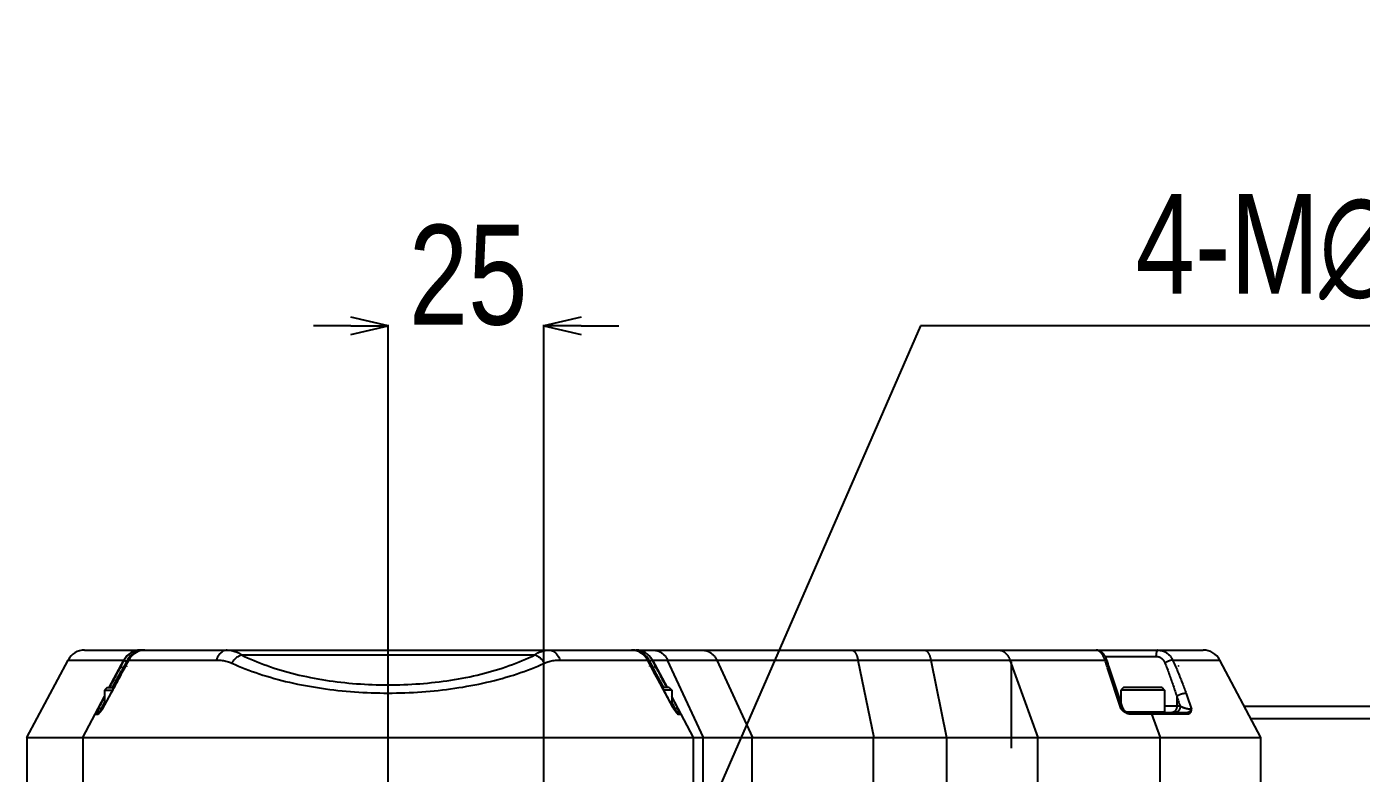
# Model space of a CAD drawing. Extents: x 0 to 3364, y 0 to 2376.
# Drawn here: x 1665.5 to 1879.7, y 2006.2 to 2125.9 of the extents above; entities that cross this region are included whole.
import ezdxf

# ---------------------------------------------------------------- set-up
doc = ezdxf.new("R2010")
doc.units = 0
doc.header["$LTSCALE"] = 185.02
doc.header["$PDMODE"] = 3
doc.header["$PDSIZE"] = 0.3125
doc.linetypes.add('CENTER', pattern=[0.6, 0.375, -0.075, 0.075, -0.075])
doc.layers.get('0').update_dxf_attribs({"linetype": 'CONTINUOUS'})
doc.layers.get('DEFPOINTS').update_dxf_attribs({"linetype": 'CONTINUOUS'})
doc.layers.add('95_ALL_DIM', color=7, linetype='CONTINUOUS')
doc.layers.add('DEFAULT_1', color=7, linetype='CENTER')
doc.styles.get("Standard").update_dxf_attribs({"font": 'txt', "width": 0.8})
doc.dimstyles.new('DIMSTYLE_17', dxfattribs={"dimtxt": 16, "dimasz": 6, "dimexe": 0.18, "dimexo": 0.0625, "dimgap": 0.09, "dimtad": 1, "dimtih": 1, "dimtoh": 1, "dimdec": 3, "dimdsep": 46, "dimtxsty": 'Standard', "dimblk": 'OPEN', "dimblk1": 'OPEN', "dimblk2": 'OPEN', "dimcen": 0.09, "dimadec": 0, "dimazin": 0, "dimtp": 0.1, "dimtm": 0.1, "dimtfac": 1, "dimtdec": 3, "dimtofl": 0, "dimtmove": 0, "dimatfit": 3, "dimldrblk": 'OPEN', "dimfxl": 1, "dimtolj": 1, "dimarcsym": 0})
doc.dimstyles.new('DIMSTYLE_5', dxfattribs={"dimtxt": 16, "dimasz": 6, "dimexe": 0.18, "dimexo": 0.0625, "dimgap": 0.09, "dimtad": 1, "dimdec": 3, "dimdsep": 46, "dimtxsty": 'Standard', "dimblk": 'OPEN', "dimblk1": 'OPEN', "dimblk2": 'OPEN', "dimcen": 0.09, "dimadec": 0, "dimazin": 0, "dimtp": 0.2, "dimtm": 0.2, "dimtfac": 1, "dimtdec": 3, "dimtofl": 0, "dimtmove": 0, "dimatfit": 3, "dimldrblk": 'OPEN', "dimfxl": 1, "dimtolj": 1, "dimarcsym": 0})

# ---------------------------------------------------------------- blocks, each defined once
blk = doc.blocks.new('_OPEN')
at = {"color": 0, "linetype": 'ByBlock'}
for p, q in [((0, 0), (-1, 0.233)), ((-1, -0.233), (0, 0)), ((-1, 0), (0, 0))]:
    blk.add_line(p, q, dxfattribs=at)
blk = doc.blocks.new('*D21')
at = {"layer": '95_ALL_DIM', "color": 0, "transparency": 16777216}
for p, q in [((1717.52, 2077.96), (1711.52, 2077.96)), ((1723.52, 1952.04), (1723.52, 2078.14)), ((1748.52, 1951.5), (1748.52, 2078.14)), ((1754.52, 2077.96), (1760.52, 2077.96))]:
    blk.add_line(p, q, dxfattribs=at)
at = {"layer": 'DEFPOINTS', "color": 0, "transparency": 16777216}
for p in [(1723.52, 2077.96), (1723.52, 1951.98), (1748.52, 1951.44)]:
    blk.add_point(p, dxfattribs=at)
at = {"layer": '95_ALL_DIM', "color": 0, "transparency": 16777216, "xscale": 6, "yscale": 6, "zscale": 6}
blk.add_blockref('_OPEN', (1723.52, 2077.96), dxfattribs=at)
at = {"layer": '95_ALL_DIM', "color": 0, "transparency": 16777216, "xscale": 6, "yscale": 6, "zscale": 6, "rotation": 180}
blk.add_blockref('_OPEN', (1748.52, 2077.96), dxfattribs=at)
at = {"layer": '95_ALL_DIM', "color": 0, "transparency": 16777216, "insert": (1736.36, 2086.05), "char_height": 16, "attachment_point": 5}
blk.add_mtext('\\A1;25', dxfattribs=at)
blk = doc.blocks.new('*D71')
at = {"layer": '95_ALL_DIM', "color": 0, "transparency": 16777216}
for p, q in [((1808.95, 2077.96), (1750.12, 1943.12)), ((1981.58, 2077.96), (1808.95, 2077.96))]:
    blk.add_line(p, q, dxfattribs=at)
at = {"layer": 'DEFPOINTS', "color": 0, "transparency": 16777216}
for p in [(1749.32, 1941.29), (1747.72, 1937.62)]:
    blk.add_point(p, dxfattribs=at)
at = {"layer": '95_ALL_DIM', "color": 0, "transparency": 16777216, "xscale": 6, "yscale": 6, "zscale": 6, "rotation": 246.4286465840436}
blk.add_blockref('_OPEN', (1747.72, 1937.62), dxfattribs=at)
at = {"layer": '95_ALL_DIM', "color": 0, "transparency": 16777216, "insert": (1900.52, 2088.71), "char_height": 16, "attachment_point": 5}
blk.add_mtext('\\A1;4-M∅4 depth 7', dxfattribs=at)

msp = doc.modelspace()

# ---------------------------------------------------------------- linework, layer by layer
for p, q in [((1674.8143, 2025.9577), (1684.4346, 2025.9577)), ((1684.1869, 2025.9562), (1683.9094, 2025.9344)), ((1684.2756, 2025.9575), (1684.1869, 2025.9562)), ((1684.4338, 2025.9573), (1684.2892, 2025.9516)), ((1684.4722, 2025.9577), (1684.4346, 2025.9574)), ((1684.4722, 2025.9577), (1762.5756, 2025.9577)), ((1762.6104, 2025.9574), (1762.5756, 2025.9577)), ((1762.5792, 2025.9577), (1854.3213, 2025.9577)), ((1665.5678, 2011.9577), (1672.1655, 2024.3661)), ((1672.1655, 2024.3661), (1681.1905, 2024.3661)), ((1678.7776, 2019.9577), (1681.1216, 2024.3661)), ((1681.6558, 2024.3634), (1681.2527, 2023.6014)), ((1681.8785, 2024.3619), (1681.5407, 2023.7219)), ((1681.6796, 2024.4074), (1681.6558, 2024.3633)), ((1681.8969, 2024.3661), (1695.9645, 2024.3661)), ((1699.9739, 2025.1962), (1747.0739, 2025.1962)), ((1751.0833, 2024.3661), (1765.1509, 2024.3661)), ((1765.392, 2024.3633), (1765.347, 2024.4454)), ((1765.6529, 2023.8699), (1765.392, 2024.3634)), ((1765.9695, 2023.2728), (1765.6529, 2023.8699)), ((1765.8574, 2024.3661), (1838.5586, 2024.3661)), ((1765.9262, 2024.3661), (1768.2702, 2019.9577)), ((1774.1181, 2011.9577), (1768.3678, 2024.3661)), ((1776.2414, 2024.3661), (1781.9916, 2011.9577)), ((1798.9166, 2024.3661), (1801.4563, 2011.9577)), ((1810.6045, 2024.3661), (1813.1442, 2011.9577)), ((1823.2975, 2024.3661), (1827.7667, 2011.9577)), ((1838.5861, 2024.9577), (1846.7293, 2024.9577)), ((1838.9978, 2023.9222), (1838.9053, 2024.2267)), ((1849.4008, 2024.3661), (1856.9701, 2024.3661)), ((1863.5678, 2011.9577), (1856.9701, 2024.3661)), ((1679.3099, 2019.9577), (1680.7434, 2022.6434)), ((1680.8093, 2022.3536), (1679.3881, 2019.7261)), ((1680.6411, 2023.3338), (1681.0072, 2023.1391)), ((1680.6417, 2022.4528), (1680.8134, 2022.3612)), ((1680.6565, 2022.042), (1680.6445, 2022.0485)), ((1681.0604, 2023.2392), (1680.7434, 2022.6434)), ((1681.2527, 2023.6014), (1681.0604, 2023.2392)), ((1681.5407, 2023.7219), (1681.3577, 2023.3773)), ((1681.5239, 2023.3295), (1681.5239, 2023.4577)), ((1681.5935, 2023.4577), (1681.5239, 2023.4577)), ((1765.5239, 2023.4577), (1765.4543, 2023.4577)), ((1765.5239, 2023.3295), (1765.5239, 2023.4577)), ((1766.2866, 2022.6769), (1765.9695, 2023.2728)), ((1766.4067, 2023.3338), (1766.0406, 2023.1391)), ((1766.4061, 2022.4528), (1766.2345, 2022.3612)), ((1767.7379, 2019.9577), (1766.2866, 2022.6769)), ((1766.3913, 2022.042), (1766.4033, 2022.0485)), ((1767.6772, 2019.6938), (1766.4033, 2022.0485)), ((1841.1611, 2016.4882), (1838.9536, 2023.1181)), ((1850.2968, 2023.4577), (1850.3639, 2023.4577)), ((1850.3639, 2023.4072), (1850.3639, 2023.4577)), ((1679.3881, 2019.7261), (1677.6353, 2016.4825)), ((1678.4239, 2019.9577), (1678.0239, 2019.5577)), ((1678.0239, 2019.5577), (1678.0239, 2017.202)), ((1678.0239, 2019.5577), (1679.297, 2019.5577)), ((1678.4239, 2019.9577), (1679.5133, 2019.9577)), ((1768.6239, 2019.9577), (1767.5345, 2019.9577)), ((1769.0239, 2019.5577), (1767.7508, 2019.5577)), ((1768.6239, 2019.9577), (1769.0239, 2019.5577)), ((1769.0239, 2019.5577), (1769.0239, 2017.202)), ((1841.5025, 2019.9577), (1841.1025, 2019.5577)), ((1848.1025, 2019.5577), (1841.1025, 2019.5577)), ((1841.1025, 2019.5577), (1841.1025, 2017.564)), ((1847.7025, 2019.9577), (1841.5025, 2019.9577)), ((1847.7025, 2019.9577), (1848.1025, 2019.5577)), ((1848.1025, 2019.5577), (1848.1025, 2016.0577)), ((1674.5239, 2011.9577), (1678.0239, 2018.5402)), ((1677.4601, 2016.4919), (1678.0239, 2017.5482)), ((1772.5239, 2011.9577), (1769.0239, 2018.5402)), ((1769.0239, 2017.5482), (1769.587, 2016.4932)), ((1850.0686, 2018.5073), (1850.0686, 2016.9577)), ((1676.5097, 2015.6924), (1676.9823, 2015.6924)), ((1676.9512, 2015.9577), (1677.2572, 2015.9577)), ((1677.1515, 2015.9953), (1677.1254, 2015.9577)), ((1677.2213, 2015.9189), (1677.2127, 2015.9103)), ((1677.2445, 2016.1363), (1677.2169, 2016.0935)), ((1677.2726, 2016.1806), (1677.2445, 2016.1363)), ((1677.3153, 2016.249), (1677.2726, 2016.1806)), ((1677.3575, 2016.3179), (1677.3153, 2016.249)), ((1677.4353, 2016.4474), (1677.3575, 2016.3179)), ((1677.4673, 2016.2274), (1677.4276, 2016.1723)), ((1677.4574, 2016.4868), (1677.4352, 2016.4473)), ((1677.5088, 2016.2867), (1677.4673, 2016.2274)), ((1769.59, 2016.2141), (1769.5467, 2016.2757)), ((1769.6123, 2016.4478), (1769.5904, 2016.4868)), ((1769.6484, 2016.3872), (1769.612, 2016.4484)), ((1769.829, 2016.0964), (1769.7611, 2016.203)), ((1769.7906, 2015.9577), (1770.0966, 2015.9577)), ((1770.0655, 2015.6924), (1770.3433, 2015.6924)), ((1770.3433, 2015.6924), (1770.5381, 2015.6924)), ((1841.9225, 2016.0577), (1848.1025, 2016.0577)), ((1842.129, 2015.9843), (1842.1293, 2015.9842)), ((1842.3437, 2015.9577), (1851.5615, 2015.9577)), ((1842.5829, 2015.7454), (1851.8432, 2015.7454)), ((1847.4373, 2011.9577), (1846.073, 2015.7454)), ((1850.6052, 2016.9577), (1848.1025, 2016.9577)), ((1860.9093, 2016.9577), (1898.5239, 2016.9577)), ((1885.5239, 2014.9577), (1861.9727, 2014.9577)), ((1665.5239, 2011.9577), (1665.5239, 1994.9577)), ((1665.5239, 2011.9577), (1863.5678, 2011.9577)), ((1674.5239, 2011.9577), (1674.5239, 1984.9577)), ((1772.5239, 1984.9577), (1772.5239, 2011.9577)), ((1774.0741, 1990.9577), (1774.0741, 2011.9577)), ((1781.9477, 1990.9577), (1781.9477, 2011.9577)), ((1801.4124, 1990.9577), (1801.4124, 2011.9577)), ((1813.1003, 2011.9577), (1813.1003, 1990.9577)), ((1827.7228, 2011.9577), (1827.7228, 1990.9577)), ((1847.3933, 1995.4577), (1847.3933, 2011.9577)), ((1863.5239, 2011.9577), (1863.5239, 1995.4577))]:
    msp.add_line(p, q)
for points in [[(1684.2892, 2025.9516), (1683.9795, 2025.9141), (1683.6745, 2025.8424), (1683.3781, 2025.7377), (1683.0939, 2025.6012), (1682.825, 2025.4347), (1682.5746, 2025.2401), (1682.3459, 2025.0198), (1682.1411, 2024.7761), (1681.9629, 2024.5117), (1681.8785, 2024.3617)], [(1683.9094, 2025.9344), (1683.635, 2025.886), (1683.366, 2025.8117), (1683.1046, 2025.7119), (1682.8534, 2025.5876), (1682.6146, 2025.44), (1682.3905, 2025.2706), (1682.1833, 2025.0808), (1681.9947, 2024.8725)], [(1765.1693, 2024.3618), (1765.0368, 2024.5893), (1764.889, 2024.7994), (1764.7241, 2024.9958), (1764.5433, 2025.1774), (1764.348, 2025.3427), (1764.1395, 2025.4905), (1763.9195, 2025.6198), (1763.6899, 2025.7293), (1763.4522, 2025.818), (1763.2083, 2025.8855), (1762.96, 2025.9312), (1762.7094, 2025.9544), (1762.6112, 2025.9573)], [(1763.0951, 2025.9396), (1762.8179, 2025.9572), (1762.7721, 2025.9575)], [(1765.0245, 2024.9066), (1764.8327, 2025.1123), (1764.6225, 2025.2991), (1764.3958, 2025.4652), (1764.1549, 2025.6091), (1763.9019, 2025.7296), (1763.6393, 2025.8252), (1763.3697, 2025.8954), (1763.0951, 2025.9396)], [(1838.9053, 2024.2267), (1838.8871, 2024.2836), (1838.8681, 2024.3398), (1838.8484, 2024.3953), (1838.8279, 2024.4502), (1838.8067, 2024.5045), (1838.7848, 2024.5582), (1838.7621, 2024.6112), (1838.7386, 2024.6637), (1838.7144, 2024.7156), (1838.6894, 2024.7668), (1838.6636, 2024.8174), (1838.637, 2024.8675), (1838.6097, 2024.9169), (1838.5814, 2024.9658), (1838.5523, 2025.014), (1838.5224, 2025.0615), (1838.4915, 2025.1085), (1838.4596, 2025.155), (1838.4267, 2025.2008), (1838.3933, 2025.2453), (1838.3593, 2025.2885), (1838.3249, 2025.3303), (1838.2905, 2025.3703), (1838.2562, 2025.4083), (1838.222, 2025.4446), (1838.1877, 2025.4794), (1838.1533, 2025.5126), (1838.1189, 2025.5444), (1838.0842, 2025.5749), (1838.0493, 2025.6042), (1838.0141, 2025.6323), (1837.9786, 2025.6592), (1837.9427, 2025.685), (1837.9065, 2025.7097), (1837.87, 2025.7333), (1837.8332, 2025.7556), (1837.7962, 2025.7768), (1837.7591, 2025.7967), (1837.7219, 2025.8154), (1837.6846, 2025.8329), (1837.6474, 2025.8492), (1837.6103, 2025.8641), (1837.5732, 2025.8779), (1837.5364, 2025.8905), (1837.4998, 2025.9019), (1837.4633, 2025.9122), (1837.427, 2025.9214), (1837.3908, 2025.9295), (1837.3547, 2025.9365), (1837.3186, 2025.9425), (1837.2826, 2025.9475), (1837.2467, 2025.9515), (1837.2106, 2025.9545), (1837.1745, 2025.9565), (1837.1383, 2025.9575), (1837.1205, 2025.9577)], [(1681.9947, 2024.8725), (1681.8263, 2024.6474), (1681.6796, 2024.4074)], [(1765.347, 2024.4454), (1765.1965, 2024.6837), (1765.0245, 2024.9066)], [(1765.525, 2023.6881), (1765.3418, 2024.0344), (1765.1693, 2024.3619)], [(1841.4094, 2016.6421), (1839.2627, 2023.0902), (1839.217, 2023.2297), (1839.1719, 2023.3689), (1839.1274, 2023.5077), (1839.0836, 2023.6462), (1839.0404, 2023.7844), (1838.9978, 2023.9222)], [(1681.3577, 2023.3773), (1681.1748, 2023.0343), (1680.9919, 2022.6931), (1680.8093, 2022.3536)], [(1766.4033, 2022.0485), (1766.2566, 2022.32), (1766.074, 2022.6594), (1765.8911, 2023.0006), (1765.7081, 2023.3435), (1765.525, 2023.6881)], [(1769.4125, 2016.4825), (1769.2271, 2016.8258), (1767.6772, 2019.6938)], [(1677.2169, 2016.0935), (1677.19, 2016.0525), (1677.1769, 2016.0329), (1677.164, 2016.0137), (1677.1515, 2015.9953)], [(1677.4276, 2016.1723), (1677.39, 2016.1217), (1677.3548, 2016.0757), (1677.3221, 2016.0345), (1677.292, 2015.9978), (1677.2647, 2015.9661), (1677.2412, 2015.9399), (1677.2213, 2015.9189)], [(1677.5892, 2016.4056), (1677.5522, 2016.3502), (1677.5088, 2016.2867)], [(1677.6353, 2016.4825), (1677.6105, 2016.4393), (1677.5891, 2016.4054)], [(1769.4585, 2016.4057), (1769.4431, 2016.4298), (1769.4125, 2016.4825)], [(1769.5467, 2016.2757), (1769.5015, 2016.3414), (1769.4586, 2016.4056)], [(1769.7962, 2015.9513), (1769.77, 2015.9811), (1769.7398, 2016.0171), (1769.7065, 2016.0585), (1769.6703, 2016.1052), (1769.6314, 2016.1572), (1769.59, 2016.2141)], [(1769.7611, 2016.203), (1769.7248, 2016.2615), (1769.687, 2016.3232), (1769.6484, 2016.3872)], [(1769.8543, 2015.8925), (1769.8485, 2015.8976), (1769.8366, 2015.9088), (1769.8186, 2015.9271), (1769.7962, 2015.9513)], [(1769.9225, 2015.9577), (1769.9148, 2015.9685), (1769.8886, 2016.0067), (1769.8599, 2016.0493), (1769.829, 2016.0964)], [(1842.3435, 2015.9577), (1842.3301, 2015.9578), (1842.3079, 2015.9585), (1842.2852, 2015.9598), (1842.262, 2015.9618), (1842.2384, 2015.9644), (1842.2144, 2015.9678), (1842.19, 2015.9717), (1842.1652, 2015.9764), (1842.1401, 2015.9818), (1842.129, 2015.9843)]]:
    msp.add_lwpolyline(points)
for centre, radius, start, end in [((1674.8143, 2022.9577), 3, 90, 152), ((1683.7704, 2022.9577), 3, 90, 151.329418), ((1763.2774, 2022.9577), 3, 28.669363, 90), ((1854.3213, 2022.9577), 3, 28, 90), ((1676.9512, 2015.4577), 0.5, 90.00007, 152.000033), ((1770.0966, 2015.4577), 0.5, 27.999927, 89.999846), ((1842.3583, 2016.9577), 1, 198.415674, 256.760229), ((1848.0025, 2016.0577), 0.1, 270, 360)]:
    msp.add_arc(centre, radius, start, end)
for points, start_tangent, end_tangent in [([(1681.4874, 2024.8196), (1681.6651, 2025.0241), (1682.2966, 2025.5296), (1683.0398, 2025.8482), (1683.8457, 2025.9577)], (0.62097263, 0.78383225), (1, -0.00004496)), ([(1684.2133, 2025.9454), (1683.702, 2025.849), (1682.9823, 2025.5312), (1682.3641, 2025.0251), (1681.8969, 2024.3661)], (-0.99558461, -0.09386846), (-0.46446483, -0.88559157)), ([(1683.8457, 2025.9577), (1683.7562, 2025.9081)], (-1, -0.00000001), (-0.67106822, -0.74139561)), ([(1684.4346, 2025.9574), (1684.2133, 2025.9454)], (-0.99990493, -0.0137891), (-0.99558461, -0.09386846)), ([(1684.2756, 2025.9577), (1684.2311, 2025.9486)], (-0.99999941, -0.00108214), (-0.92792, -0.3727794)), ([(1697.6861, 2025.9577), (1696.9979, 2025.7646), (1696.3983, 2025.2103), (1695.9645, 2024.3661)], (-1, 0), (-0.32662645, -0.94515351)), ([(1697.6863, 2025.9577), (1698.5506, 2025.8653), (1699.3145, 2025.6053), (1699.9739, 2025.1962)], (1, 0.00002714), (0.78244358, -0.62272148)), ([(1747.0739, 2025.1962), (1747.7332, 2025.6053), (1748.4968, 2025.8652), (1749.3615, 2025.9577)], (0.78244122, 0.62272444), (1, -0.00002701)), ([(1749.3617, 2025.9577), (1750.0499, 2025.7646), (1750.6495, 2025.2103), (1751.0833, 2024.3661)], (1, 0), (0.32663039, -0.94515215)), ([(1765.1509, 2024.3661), (1764.6838, 2025.0249), (1764.0662, 2025.5308), (1763.3464, 2025.8488), (1762.6104, 2025.9574)], (-0.46446494, 0.88559151), (-0.99991869, 0.01275222)), ([(1762.7721, 2025.9577), (1762.8167, 2025.9486)], (0.99999958, -0.00091287), (0.92793227, -0.37274885)), ([(1763.2021, 2025.9577), (1764.0079, 2025.8482), (1764.751, 2025.5297), (1765.3827, 2025.0242), (1765.5603, 2024.8196)], (1, 0.00002784), (0.62098829, -0.78381984)), ([(1763.2021, 2025.9577), (1763.291, 2025.9087)], (1, -0.00000001), (0.67347855, -0.73920676)), ([(1766.0592, 2025.9577), (1766.2163, 2025.9522), (1766.3728, 2025.936), (1766.5282, 2025.909), (1766.6819, 2025.8713), (1766.8333, 2025.8231), (1766.982, 2025.7646), (1767.1273, 2025.6959), (1767.2688, 2025.6173), (1767.4059, 2025.5292), (1767.5381, 2025.4317), (1767.665, 2025.3253), (1767.786, 2025.2103), (1767.9009, 2025.0872), (1768.009, 2024.9564), (1768.1102, 2024.8184), (1768.2039, 2024.6736), (1768.2899, 2024.5227), (1768.3678, 2024.3661)], (1, 0), (0.42046087, -0.90731067)), ([(1773.9328, 2025.9577), (1774.0899, 2025.9522), (1774.2464, 2025.936), (1774.4018, 2025.909), (1774.5555, 2025.8713), (1774.7069, 2025.8231), (1774.8556, 2025.7646), (1775.0009, 2025.6959), (1775.1423, 2025.6173), (1775.2794, 2025.5292), (1775.4117, 2025.4317), (1775.5385, 2025.3253), (1775.6596, 2025.2103), (1775.7744, 2025.0872), (1775.8826, 2024.9564), (1775.9838, 2024.8184), (1776.0775, 2024.6736), (1776.1635, 2024.5227), (1776.2414, 2024.3661)], (1, 0), (0.42046087, -0.90731067)), ([(1797.897, 2025.9577), (1797.9664, 2025.9522), (1798.0355, 2025.936), (1798.1041, 2025.909), (1798.172, 2025.8713), (1798.2389, 2025.8231), (1798.3045, 2025.7646), (1798.3687, 2025.6959), (1798.4312, 2025.6173), (1798.4917, 2025.5292), (1798.5501, 2025.4317), (1798.6062, 2025.3253), (1798.6597, 2025.2103), (1798.7104, 2025.0872), (1798.7582, 2024.9564), (1798.8028, 2024.8184), (1798.8442, 2024.6736), (1798.8822, 2024.5227), (1798.9166, 2024.3661)], (1, 0), (0.20051861, -0.97968989)), ([(1809.5848, 2025.9577), (1809.6542, 2025.9522), (1809.7234, 2025.936), (1809.792, 2025.909), (1809.8599, 2025.8713), (1809.9268, 2025.8231), (1809.9924, 2025.7646), (1810.0566, 2025.6959), (1810.1191, 2025.6173), (1810.1796, 2025.5292), (1810.238, 2025.4317), (1810.2941, 2025.3253), (1810.3475, 2025.2103), (1810.3983, 2025.0872), (1810.446, 2024.9564), (1810.4907, 2024.8184), (1810.5321, 2024.6736), (1810.5701, 2024.5227), (1810.6045, 2024.3661)], (1, 0), (0.20051861, -0.97968989)), ([(1821.5032, 2025.9577), (1821.6253, 2025.9522), (1821.747, 2025.936), (1821.8677, 2025.909), (1821.9872, 2025.8713), (1822.1049, 2025.8231), (1822.2204, 2025.7646), (1822.3334, 2025.6959), (1822.4433, 2025.6173), (1822.5499, 2025.5292), (1822.6526, 2025.4317), (1822.7512, 2025.3253), (1822.8453, 2025.2103), (1822.9346, 2025.0872), (1823.0187, 2024.9564), (1823.0973, 2024.8184), (1823.1701, 2024.6736), (1823.2369, 2024.5227), (1823.2975, 2024.3661)], (1, 0), (0.33886446, -0.9408352)), ([(1838.5586, 2024.3661), (1838.5049, 2024.523), (1838.446, 2024.6742), (1838.3823, 2024.819), (1838.3142, 2024.957), (1838.2421, 2025.0876), (1838.1663, 2025.2105), (1838.0873, 2025.3252), (1838.0055, 2025.4313), (1837.9213, 2025.5284), (1837.8351, 2025.6164), (1837.7473, 2025.6948), (1837.6583, 2025.7635), (1837.5685, 2025.8221), (1837.4782, 2025.8705), (1837.3879, 2025.9084), (1837.298, 2025.9357), (1837.2087, 2025.9521), (1837.1206, 2025.9577)], (-0.30475719, 0.95243008), (-1, 0.00000491)), ([(1847.0331, 2025.9577), (1847.0081, 2025.9542), (1846.9831, 2025.944), (1846.9586, 2025.9271), (1846.9345, 2025.9035), (1846.9111, 2025.8734), (1846.8885, 2025.8371), (1846.867, 2025.7948), (1846.8465, 2025.7468), (1846.8274, 2025.6934), (1846.8096, 2025.6349), (1846.7934, 2025.5719), (1846.7788, 2025.5046), (1846.7659, 2025.4336), (1846.7549, 2025.3593), (1846.7458, 2025.2824), (1846.7386, 2025.2031), (1846.7335, 2025.1222), (1846.7304, 2025.0402), (1846.7293, 2024.9577)], (-1, 0), (-0.00000001, -1)), ([(1847.0331, 2025.9577), (1847.2024, 2025.9522), (1847.3696, 2025.9359), (1847.5341, 2025.9088), (1847.6955, 2025.8711), (1847.8534, 2025.823), (1848.0073, 2025.7646), (1848.1567, 2025.6962), (1848.3014, 2025.6179), (1848.4408, 2025.5301), (1848.5746, 2025.4329), (1848.7024, 2025.3268), (1848.8239, 2025.2121), (1848.9387, 2025.0891), (1849.0464, 2024.9582), (1849.1468, 2024.82), (1849.2395, 2024.6749), (1849.3242, 2024.5234), (1849.4008, 2024.3661)], (1, -0.00000285), (0.41222146, -0.91108368)), ([(1680.6411, 2023.3338), (1680.9156, 2023.8497), (1681.1905, 2024.3661)], (0.46953534, 0.88291368), (0.4700089, 0.88266167)), ([(1681.1905, 2024.366), (1681.2857, 2024.2629)], (-0.0164416, -0.99986483), (0.92671793, -0.37575775)), ([(1681.1905, 2024.3661), (1681.3288, 2024.5997)], (0.46981205, 0.88276647), (0.54799953, 0.83647864)), ([(1681.2857, 2024.2629), (1681.425, 2024.2164), (1681.5481, 2024.1585)], (0.92671793, -0.37575775), (0.86338851, -0.50453967)), ([(1681.3288, 2024.5997), (1681.3788, 2024.6736)], (0.54799953, 0.83647864), (0.57255743, 0.81986461)), ([(1681.8969, 2024.3661), (1681.4905, 2023.5969), (1681.3535, 2023.3393)], (-0.46532117, -0.88514192), (-0.47019146, -0.88256444)), ([(1681.3788, 2024.6736), (1681.4874, 2024.8196)], (0.57255743, 0.81986461), (0.62097263, 0.78383225)), ([(1681.5481, 2024.1585), (1681.597, 2024.1282)], (0.86338851, -0.50453967), (0.83891715, -0.54425915)), ([(1681.6554, 2024.3649), (1681.813, 2024.2375)], (-0.96998002, -0.24318462), (0.88446994, -0.46659717)), ([(1681.8969, 2024.3661), (1681.8793, 2024.3616)], (-0.99668779, 0.08132309), (-0.3471125, -0.9378235)), ([(1695.9645, 2024.3661), (1696.8873, 2024.3084), (1697.7065, 2024.1458), (1698.4147, 2023.8902)], (1, 0.00004498), (0.90806555, -0.41882808)), ([(1699.9739, 2025.1962), (1699.4074, 2024.9039), (1698.8765, 2024.4592), (1698.4147, 2023.8902)], (-0.93928192, -0.34314644), (-0.55836776, -0.82959354)), ([(1698.4147, 2023.8902), (1702.8297, 2022.1603), (1707.6921, 2020.8054), (1712.833, 2019.843), (1718.1299, 2019.27), (1723.5204, 2019.0788), (1728.9121, 2019.2696), (1734.2094, 2019.8422), (1739.3503, 2020.8042), (1744.215, 2022.1593), (1748.6331, 2023.8902)], (0.90816041, -0.41862235), (0.90816026, 0.41862266)), ([(1699.9739, 2025.1962), (1704.0863, 2023.4669), (1708.6377, 2022.1117), (1713.4642, 2021.1492), (1718.4462, 2020.5761), (1723.5206, 2020.3849), (1728.5962, 2020.5757), (1733.5785, 2021.1484), (1738.4051, 2022.1105), (1742.9586, 2023.4658), (1747.0739, 2025.1962)], (0.89577583, -0.44450609), (0.89577565, 0.44450645)), ([(1747.0739, 2025.1963), (1747.6404, 2024.9039), (1748.1713, 2024.4592), (1748.6331, 2023.8902)], (0.93926423, -0.34319485), (0.55835982, -0.82959889)), ([(1748.6331, 2023.8902), (1749.3411, 2024.1458), (1750.16, 2024.3083), (1751.0833, 2024.3661)], (0.90806605, 0.41882699), (1, -0.00004438)), ([(1765.1509, 2024.366), (1765.1685, 2024.3615)], (0.99669154, 0.0812771), (0.34723962, -0.93777644)), ([(1765.5657, 2023.5811), (1765.1509, 2024.3661)], (-0.4690483, 0.88317251), (-0.46532151, 0.88514173)), ([(1765.3924, 2024.365), (1765.2348, 2024.2375)], (0.9699774, -0.24319506), (-0.88446795, -0.46660095)), ([(1765.4997, 2024.1585), (1765.4508, 2024.1282)], (-0.86336904, -0.50457298), (-0.83891464, -0.54426301)), ([(1765.7622, 2024.2629), (1765.6228, 2024.2165), (1765.4997, 2024.1585)], (-0.92673106, -0.37572534), (-0.86336904, -0.50457298)), ([(1765.5603, 2024.8196), (1765.719, 2024.5997)], (0.62098829, -0.78381984), (0.54799931, -0.83647879)), ([(1765.719, 2024.5997), (1765.739, 2024.5688)], (0.54799931, -0.83647879), (0.53771448, -0.843127)), ([(1765.739, 2024.5688), (1765.8574, 2024.3661)], (0.53771449, -0.843127), (0.4697917, -0.8827773)), ([(1765.8574, 2024.3661), (1765.7622, 2024.2629)], (0.01667564, -0.99986095), (-0.92673106, -0.37572534)), ([(1765.8574, 2024.3661), (1766.1323, 2023.8496), (1766.4067, 2023.3338)], (0.47000883, -0.88266171), (0.46953525, -0.88291372)), ([(1838.9536, 2023.1181), (1838.8173, 2023.5343), (1838.6856, 2023.9503), (1838.5586, 2024.3661)], (-0.31590844, 0.94878968), (-0.28724022, 0.95785858)), ([(1838.5586, 2024.3661), (1838.6203, 2024.359), (1838.6773, 2024.3487), (1838.7292, 2024.3351), (1838.7756, 2024.3184), (1838.8162, 2024.2987), (1838.8507, 2024.2761), (1838.8789, 2024.2509), (1838.9005, 2024.223), (1838.9154, 2024.1929), (1838.9184, 2024.1838)], (0.99647137, -0.08393337), (0.28695438, -0.95794425)), ([(1846.7293, 2024.9577), (1846.834, 2024.954), (1846.9371, 2024.9431), (1847.0383, 2024.9251), (1847.1372, 2024.9), (1847.2336, 2024.8679), (1847.3273, 2024.8289), (1847.4181, 2024.7833), (1847.5056, 2024.7312), (1847.5898, 2024.6726), (1847.6704, 2024.6078), (1847.7472, 2024.5371), (1847.8199, 2024.4606), (1847.8886, 2024.3786), (1847.9528, 2024.2914), (1848.0125, 2024.1992), (1848.0676, 2024.1025), (1848.1178, 2024.0015), (1848.1632, 2023.8966)], (1, -0.00000464), (0.37253495, -0.92801816)), ([(1849.4008, 2024.3661), (1849.3519, 2024.3621), (1849.2982, 2024.3549), (1849.2401, 2024.3444), (1849.1779, 2024.3308), (1849.1122, 2024.3141), (1849.0434, 2024.2944), (1848.972, 2024.272), (1848.8984, 2024.2469), (1848.8233, 2024.2193), (1848.7471, 2024.1895), (1848.6703, 2024.1575), (1848.5936, 2024.1238), (1848.5174, 2024.0884), (1848.4423, 2024.0517), (1848.3688, 2024.0139), (1848.2974, 2023.9753), (1848.2287, 2023.9361), (1848.1632, 2023.8966)], (-0.9987757, -0.04946808), (-0.85031381, -0.52627599)), ([(1848.1632, 2023.8966), (1848.5209, 2022.9875), (1848.8665, 2022.0722), (1849.1959, 2021.1609), (1849.5069, 2020.2603), (1849.7981, 2019.3745), (1850.0686, 2018.5073)], (0.37253347, -0.92801876), (0.29018225, -0.9569714)), ([(1849.4008, 2024.3661), (1849.8098, 2023.4569), (1850.2046, 2022.5416), (1850.5807, 2021.6303), (1850.9352, 2020.7298), (1851.267, 2019.844), (1851.5747, 2018.9768)], (0.41729632, -0.90877048), (0.32596179, -0.94538294)), ([(1680.6565, 2022.042), (1679.1623, 2019.2817), (1677.652, 2016.4882)], (-0.47627879, -0.87929432), (-0.47539755, -0.87977109)), ([(1678.8457, 2019.9577), (1680.0334, 2022.1911)], (0.46953509, 0.88291381), (0.46953512, 0.88291379)), ([(1680.0334, 2022.1911), (1680.109, 2022.3333)], (0.46953512, 0.88291379), (0.46953515, 0.88291378)), ([(1680.109, 2022.3333), (1680.1554, 2022.4205)], (0.46953515, 0.88291378), (0.46953517, 0.88291377)), ([(1680.1554, 2022.4205), (1680.276, 2022.6473)], (0.46953517, 0.88291377), (0.46953522, 0.88291374)), ([(1680.276, 2022.6473), (1680.6411, 2023.3338)], (0.46953522, 0.88291374), (0.46953541, 0.88291364)), ([(1681.3535, 2023.3393), (1681.0771, 2022.8222), (1680.6565, 2022.042)], (-0.47019146, -0.88256444), (-0.47627892, -0.87929426)), ([(1681.5935, 2023.4577), (1681.5471, 2023.3722), (1681.5239, 2023.3295)], (-0.47713292, -0.87883114), (-0.47844721, -0.87811632)), ([(1765.5239, 2023.3295), (1765.4775, 2023.4149), (1765.4543, 2023.4577)], (-0.47771797, 0.87851326), (-0.47639955, 0.87922891)), ([(1765.7726, 2023.1925), (1765.5657, 2023.5811)], (-0.47088376, 0.88219527), (-0.4690483, 0.88317251)), ([(1766.3913, 2022.042), (1765.7726, 2023.1925)], (-0.47627907, 0.87929418), (-0.47088376, 0.88219527)), ([(1769.3958, 2016.4882), (1767.8839, 2019.2845), (1766.3913, 2022.042)], (-0.47539745, 0.87977114), (-0.47627879, 0.87929432)), ([(1766.4067, 2023.3338), (1766.7718, 2022.6473)], (0.46953541, -0.88291364), (0.46953502, -0.88291385)), ([(1766.7718, 2022.6473), (1766.8924, 2022.4205)], (0.46953502, -0.88291385), (0.46953495, -0.88291389)), ([(1766.8924, 2022.4205), (1766.9388, 2022.3333)], (0.46953495, -0.88291389), (0.46953492, -0.8829139)), ([(1766.9388, 2022.3333), (1767.0144, 2022.1911)], (0.46953492, -0.8829139), (0.46953489, -0.88291392)), ([(1767.0144, 2022.1911), (1768.2021, 2019.9577)], (0.46953489, -0.88291392), (0.46953574, -0.88291346)), ([(1838.9536, 2023.1181), (1839.014, 2023.114), (1839.0697, 2023.1067), (1839.1204, 2023.0961), (1839.1657, 2023.0824), (1839.2054, 2023.0657), (1839.239, 2023.046), (1839.2665, 2023.0235), (1839.2875, 2022.9984), (1839.302, 2022.9708), (1839.3043, 2022.9645)], (0.9992535, -0.03863205), (0.31552172, -0.94891836)), ([(1850.2968, 2023.4577), (1850.3303, 2023.4325), (1850.3639, 2023.4072)], (0.79978363, -0.60028839), (0.79815076, -0.60245777)), ([(1677.1382, 2016.7468), (1678.0239, 2018.4124)], (0.4695344, 0.88291418), (0.46953506, 0.88291383)), ([(1769.0239, 2018.4124), (1769.9096, 2016.7469)], (0.4695363, -0.88291317), (0.46953469, -0.88291402)), ([(1851.5747, 2018.9768), (1851.521, 2018.9853), (1851.4627, 2018.9905), (1851.4001, 2018.9924), (1851.3337, 2018.991), (1851.2641, 2018.9862), (1851.1915, 2018.9781), (1851.1166, 2018.9668), (1851.0399, 2018.9524), (1850.9619, 2018.9348), (1850.8831, 2018.9144), (1850.804, 2018.8911), (1850.7253, 2018.8652), (1850.6474, 2018.8368), (1850.5709, 2018.8062), (1850.4963, 2018.7735), (1850.4242, 2018.7389), (1850.355, 2018.7028), (1850.2892, 2018.6654), (1850.2272, 2018.6268), (1850.1695, 2018.5874), (1850.1165, 2018.5475), (1850.0686, 2018.5073)], (-0.98102735, 0.19386936), (-0.74772711, -0.66400616)), ([(1850.0686, 2018.5073), (1850.3355, 2017.7368), (1850.6052, 2016.9577)], (0.32744425, -0.9448705), (0.32698727, -0.94502874)), ([(1851.5747, 2018.9768), (1851.9997, 2017.7435), (1852.4318, 2016.4882)], (0.3259622, -0.9453828), (0.32530985, -0.94560748)), ([(1676.7743, 2016.0478), (1676.7235, 2015.9453), (1676.6978, 2015.8836)], (-0.46530522, -0.8851503), (-0.42321566, -0.90602897)), ([(1676.8458, 2016.1879), (1676.7849, 2016.068), (1676.7743, 2016.0478)], (-0.45173931, -0.89214999), (-0.46530522, -0.8851503)), ([(1676.9317, 2016.3552), (1676.9044, 2016.3022), (1676.8458, 2016.1879)], (-0.45855853, -0.88866421), (-0.45173931, -0.89214999)), ([(1676.9651, 2016.4197), (1676.9571, 2016.4043), (1676.9317, 2016.3552)], (-0.45985212, -0.88799551), (-0.45855854, -0.88866421)), ([(1676.9771, 2016.4323), (1676.9667, 2016.3995), (1676.9455, 2016.288), (1676.9408, 2016.1672), (1676.9584, 2016.0476), (1677.0392, 2015.959)], (-0.33218818, -0.94321313), (0.97848079, -0.20633793)), ([(1676.9941, 2016.4757), (1676.9651, 2016.4197)], (-0.46102185, -0.88738878), (-0.45985212, -0.88799551)), ([(1676.9926, 2016.4711), (1676.9771, 2016.4323)], (-0.40788198, -0.91303466), (-0.33218818, -0.94321313)), ([(1676.9823, 2015.6924), (1677.1091, 2015.7713), (1677.1343, 2015.7967)], (0.99999889, -0.00148783), (0.70397413, 0.71022561)), ([(1677.0134, 2015.7436), (1676.9823, 2015.6924)], (-0.56865299, -0.82257752), (-0.46573598, -0.88492372)), ([(1677.0006, 2016.4882), (1676.9926, 2016.4711)], (-0.44388811, -0.89608222), (-0.40788198, -0.91303466)), ([(1677.0006, 2016.4882), (1676.9941, 2016.4757)], (-0.46123382, -0.88727863), (-0.46102185, -0.88738878)), ([(1677.0006, 2016.4882), (1677.0795, 2016.6366)], (0.46953424, 0.88291426), (0.46953433, 0.88291421)), ([(1677.0089, 2016.491), (1677.0006, 2016.4882)], (-0.94632665, -0.3232118), (-0.9462699, -0.32337791)), ([(1677.1697, 2016.5457), (1677.0089, 2016.491)], (-0.94697622, -0.32130366), (-0.94632665, -0.3232118)), ([(1677.2137, 2015.9124), (1677.0924, 2015.8331), (1677.0134, 2015.7436)], (-0.90802075, -0.4189252), (-0.56865299, -0.82257752)), ([(1677.0392, 2015.959), (1677.0518, 2015.9576)], (0.97848079, -0.20633793), (0.99999969, -0.00078682)), ([(1677.0795, 2016.6366), (1677.0962, 2016.6678)], (0.46953434, 0.88291421), (0.46953435, 0.8829142)), ([(1677.0962, 2016.6678), (1677.1227, 2016.7178)], (0.46953435, 0.8829142), (0.46953438, 0.88291419)), ([(1677.1227, 2016.7178), (1677.1382, 2016.7468)], (0.46953438, 0.88291419), (0.4695344, 0.88291418)), ([(1677.1343, 2015.7967), (1677.1887, 2015.853), (1677.2721, 2015.9508), (1677.3556, 2016.0577), (1677.4369, 2016.1685), (1677.4631, 2016.2056)], (0.70397413, 0.71022561), (0.57468759, 0.81837288)), ([(1677.242, 2016.5702), (1677.1697, 2016.5457)], (-0.94699432, -0.3212503), (-0.94697622, -0.32130366)), ([(1677.3274, 2016.5992), (1677.242, 2016.5702)], (-0.94692814, -0.32144532), (-0.94699432, -0.3212503)), ([(1677.3288, 2016.1362), (1677.3192, 2016.075), (1677.3132, 2016.0268)], (-0.16931683, -0.98556167), (-0.07468885, -0.99720689)), ([(1677.4255, 2016.6325), (1677.3274, 2016.5992)], (-0.94688261, -0.32157943), (-0.94692814, -0.32144532)), ([(1677.3441, 2016.2102), (1677.3384, 2016.1857), (1677.3288, 2016.1362)], (-0.23660514, -0.97160589), (-0.16931683, -0.98556167)), ([(1677.3568, 2016.258), (1677.3441, 2016.2102)], (-0.2758338, -0.96120534), (-0.23660514, -0.97160589)), ([(1677.4355, 2016.4471), (1677.4054, 2016.3905), (1677.3674, 2016.293), (1677.3568, 2016.258)], (-0.50901934, -0.86075508), (-0.2758338, -0.96120534)), ([(1677.6782, 2016.5619), (1677.4607, 2016.4879)], (-0.94658198, -0.32246327), (0.94568436, 0.32508628)), ([(1677.4574, 2016.4868), (1677.4607, 2016.4879)], (0.94562302, 0.32526467), (0.94568436, 0.32508627)), ([(1677.4631, 2016.2056), (1677.5141, 2016.2793), (1677.5861, 2016.3868), (1677.6307, 2016.4551)], (0.57468759, 0.81837288), (0.54267006, 0.83994596)), ([(1677.5894, 2016.4053), (1677.6523, 2016.4884)], (0.55236505, 0.83360234), (0.65331949, 0.75708233)), ([(1677.6521, 2016.4883), (1677.6353, 2016.4825)], (-0.94540921, -0.32588561), (0.94748447, 0.31980179)), ([(1677.6307, 2016.4551), (1677.652, 2016.4882)], (0.54267006, 0.83994596), (0.53833846, 0.84272873)), ([(1769.5904, 2016.4867), (1769.4616, 2016.5306), (1769.3696, 2016.5618)], (-0.94716484, 0.3207472), (-0.94670762, 0.32209421)), ([(1769.3958, 2016.4882), (1769.504, 2016.3232), (1769.6227, 2016.1521)], (0.53932272, -0.84209916), (0.58033666, -0.81437667)), ([(1769.3958, 2016.4882), (1769.4585, 2016.4058)], (0.65515164, -0.75549741), (0.55323096, -0.83302791)), ([(1769.4071, 2016.4843), (1769.3958, 2016.4882)], (0.94965576, -0.31329528), (-0.94610019, 0.3238741)), ([(1770.0472, 2016.4881), (1769.8051, 2016.5704), (1769.5121, 2016.6699)], (-0.94270502, 0.3336274), (-0.94646301, 0.32281227)), ([(1769.6995, 2016.227), (1769.6611, 2016.3469), (1769.6123, 2016.4477)], (-0.25065987, 0.96807522), (-0.50877061, 0.86090212)), ([(1769.6227, 2016.1521), (1769.7473, 2015.9862), (1769.8705, 2015.8405)], (0.58033666, -0.81437667), (0.63141903, -0.77544181)), ([(1769.734, 2016.0269), (1769.7295, 2016.0675), (1769.7054, 2016.203), (1769.6995, 2016.227)], (-0.07160412, 0.99743313), (-0.25065987, 0.96807522)), ([(1769.8343, 2015.9124), (1769.9553, 2015.8331), (1770.0344, 2015.7436)], (0.90791862, -0.41914648), (0.56867377, -0.82256316)), ([(1769.8705, 2015.8405), (1769.906, 2015.7969)], (0.63141903, -0.77544181), (0.63966742, -0.7686518)), ([(1769.906, 2015.7969), (1770.0397, 2015.6951)], (0.63966742, -0.7686518), (0.97784501, -0.20933022)), ([(1769.9096, 2016.7469), (1769.9258, 2016.7164)], (0.46953469, -0.88291402), (0.46953464, -0.88291405)), ([(1769.9258, 2016.7164), (1769.9517, 2016.6678)], (0.46953464, -0.88291405), (0.46953456, -0.8829141)), ([(1769.9517, 2016.6678), (1769.9677, 2016.6376)], (0.46953456, -0.8829141), (0.46953451, -0.88291412)), ([(1769.9677, 2016.6376), (1770.0471, 2016.4884)], (0.4695345, -0.88291412), (0.46953424, -0.88291427)), ([(1769.9959, 2015.9576), (1770.0856, 2016.0359), (1770.1056, 2016.1412), (1770.1065, 2016.2365)], (0.99999934, 0.00114609), (-0.04091835, 0.99916249)), ([(1770.0344, 2015.7436), (1770.0655, 2015.6924)], (0.56867377, -0.82256316), (0.46573838, -0.88492246)), ([(1770.0397, 2015.6951), (1770.0655, 2015.6924)], (0.97784501, -0.20933022), (0.99999895, -0.00145206)), ([(1770.0578, 2016.4678), (1770.0471, 2016.4884)], (-0.46130242, 0.88724296), (-0.46195173, 0.88690507)), ([(1770.0595, 2016.4611), (1770.0471, 2016.4882)], (-0.38618736, 0.92242036), (-0.44521296, 0.89542472)), ([(1770.0782, 2016.4284), (1770.0578, 2016.4678)], (-0.46015893, 0.88783656), (-0.46130242, 0.88724296)), ([(1770.0734, 2016.424), (1770.0595, 2016.4611)], (-0.31399199, 0.94942563), (-0.38618736, 0.92242036)), ([(1770.1065, 2016.2365), (1770.1059, 2016.2479), (1770.0936, 2016.3458), (1770.0734, 2016.424)], (-0.04091835, 0.99916249), (-0.31399199, 0.94942563)), ([(1770.1824, 2016.2263), (1770.1324, 2016.3236), (1770.0782, 2016.4284)], (-0.45673965, 0.88960041), (-0.46015893, 0.88783656)), ([(1770.314, 2015.9682), (1770.2859, 2016.0223), (1770.2327, 2016.1276), (1770.1824, 2016.2263)], (-0.45451798, 0.89073756), (-0.45673965, 0.88960041)), ([(1770.3517, 2015.8846), (1770.3402, 2015.9132), (1770.314, 2015.9682)], (-0.37085883, 0.92868925), (-0.45451798, 0.89073756)), ([(1841.4096, 2016.6417), (1841.4119, 2016.6338), (1841.4153, 2016.6122), (1841.4136, 2016.5921), (1841.4072, 2016.5739), (1841.3961, 2016.5573), (1841.3806, 2016.5426), (1841.3608, 2016.5296), (1841.3367, 2016.5183), (1841.3087, 2016.5088), (1841.2768, 2016.501), (1841.2414, 2016.495), (1841.2027, 2016.4907), (1841.1611, 2016.4882)], (0.31559139, -0.94889519), (-0.99921273, -0.03967265)), ([(1841.1611, 2016.4882), (1841.1827, 2016.4647), (1841.204, 2016.4419), (1841.2258, 2016.4191), (1841.2488, 2016.3956), (1841.2737, 2016.3708), (1841.3014, 2016.3439), (1841.3326, 2016.3146), (1841.3672, 2016.283), (1841.4057, 2016.2492), (1841.4493, 2016.2126), (1841.4988, 2016.1729), (1841.5545, 2016.1306), (1841.6183, 2016.0852), (1841.6913, 2016.037), (1841.7754, 2015.9861), (1841.8716, 2015.9339), (1841.9739, 2015.8853), (1842.0779, 2015.8431), (1842.1817, 2015.8082), (1842.2846, 2015.7809), (1842.3862, 2015.7612), (1842.4858, 2015.7494), (1842.5829, 2015.7454)], (0.6712388, -0.74124117), (1, -0.00000257)), ([(1841.1611, 2016.4882), (1841.1884, 2016.4714), (1841.2147, 2016.4551), (1841.2408, 2016.4388), (1841.2675, 2016.4221), (1841.2956, 2016.4043), (1841.3259, 2016.3851), (1841.359, 2016.3642), (1841.3945, 2016.3416), (1841.4326, 2016.3175), (1841.4743, 2016.2913), (1841.5201, 2016.263), (1841.5699, 2016.2328), (1841.6249, 2016.2004), (1841.6858, 2016.1659), (1841.7539, 2016.1295), (1841.8293, 2016.0923), (1841.9074, 2016.0576), (1841.9849, 2016.0274), (1842.0608, 2016.0025), (1842.1204, 2015.9864)], (0.85259885, -0.52256598), (0.97158864, -0.23667596)), ([(1842.1204, 2015.9864), (1842.129, 2015.9843)], (0.97158864, -0.23667596), (0.97335563, -0.22930074)), ([(1842.3437, 2015.9577), (1842.373, 2015.9553), (1842.4019, 2015.9483), (1842.4301, 2015.9368), (1842.4573, 2015.9208), (1842.4832, 2015.9005), (1842.5075, 2015.8763), (1842.5299, 2015.8483), (1842.55, 2015.8169), (1842.5678, 2015.7825), (1842.5829, 2015.7454)], (1, 0), (0.33886428, -0.94083527)), ([(1845.8338, 2015.9577), (1845.8604, 2015.9557), (1845.8867, 2015.9499), (1845.9126, 2015.9404), (1845.9376, 2015.9271), (1845.9617, 2015.9102), (1845.9846, 2015.89), (1846.0059, 2015.8665), (1846.0257, 2015.84), (1846.0435, 2015.8109), (1846.0593, 2015.7792), (1846.073, 2015.7454)], (1, 0), (0.33886446, -0.9408352)), ([(1850.0686, 2016.9577), (1850.0659, 2016.8751), (1850.0579, 2016.7931), (1850.0447, 2016.7122), (1850.0263, 2016.633), (1850.0028, 2016.556), (1849.9744, 2016.4817), (1849.9414, 2016.4107), (1849.9039, 2016.3434), (1849.8622, 2016.2804), (1849.8166, 2016.2219), (1849.7673, 2016.1685), (1849.7148, 2016.1205), (1849.6593, 2016.0782), (1849.6014, 2016.0419), (1849.5412, 2016.0118), (1849.4794, 2015.9883), (1849.4162, 2015.9713), (1849.3522, 2015.9611), (1849.2877, 2015.9577)], (0, -1), (-1, 0)), ([(1850.6052, 2016.9577), (1850.6025, 2016.8751), (1850.5945, 2016.7931), (1850.5813, 2016.7122), (1850.5629, 2016.633), (1850.5394, 2016.556), (1850.5111, 2016.4817), (1850.478, 2016.4107), (1850.4405, 2016.3434), (1850.3988, 2016.2804), (1850.3532, 2016.2219), (1850.3039, 2016.1685), (1850.2514, 2016.1205), (1850.196, 2016.0782), (1850.138, 2016.0419), (1850.0778, 2016.0118), (1850.016, 2015.9883), (1849.9528, 2015.9713), (1849.8888, 2015.9611), (1849.8243, 2015.9577)], (0, -1), (-1, 0)), ([(1852.4318, 2016.4882), (1852.3978, 2016.482), (1852.3602, 2016.4774), (1852.3192, 2016.4746), (1852.2748, 2016.4735), (1852.2272, 2016.4741), (1852.1765, 2016.4764), (1852.1226, 2016.4805), (1852.0657, 2016.4863), (1852.0056, 2016.4939), (1851.9425, 2016.5034), (1851.8767, 2016.5148), (1851.8086, 2016.5279), (1851.7381, 2016.5429), (1851.6656, 2016.5597), (1851.591, 2016.5784), (1851.5147, 2016.5989), (1851.4371, 2016.6211), (1851.3583, 2016.6452), (1851.2788, 2016.6709), (1851.199, 2016.6982), (1851.1193, 2016.727), (1851.0401, 2016.7572), (1850.962, 2016.7886), (1850.8855, 2016.821), (1850.8111, 2016.8544), (1850.7392, 2016.8884), (1850.6704, 2016.9229), (1850.6052, 2016.9577)], (-0.97690337, -0.21368155), (-0.87640057, 0.48158285)), ([(1851.5615, 2015.9577), (1851.6319, 2015.9602), (1851.7008, 2015.9677), (1851.7679, 2015.9802), (1851.8331, 2015.9976), (1851.8965, 2016.0198), (1851.9579, 2016.0467), (1852.0172, 2016.0779), (1852.0726, 2016.1123), (1852.123, 2016.148), (1852.167, 2016.1829), (1852.2048, 2016.2157), (1852.2377, 2016.2466), (1852.2665, 2016.2754), (1852.2916, 2016.302), (1852.3137, 2016.3265), (1852.3332, 2016.3493), (1852.3505, 2016.3705), (1852.3655, 2016.3897), (1852.3787, 2016.4073), (1852.3906, 2016.4238), (1852.4015, 2016.4397), (1852.4118, 2016.4554), (1852.4218, 2016.4713), (1852.4318, 2016.4882)], (1, -0.00000023), (0.49897865, 0.86661428)), ([(1851.5615, 2015.9577), (1851.596, 2015.9553), (1851.63, 2015.9483), (1851.6633, 2015.9368), (1851.6953, 2015.9208), (1851.7258, 2015.9005), (1851.7544, 2015.8763), (1851.7807, 2015.8483), (1851.8045, 2015.8169), (1851.8254, 2015.7825), (1851.8432, 2015.7454)], (1, 0.00000042), (0.39044769, -0.92062511)), ([(1851.8432, 2015.7454), (1851.9146, 2015.749), (1851.9823, 2015.7595), (1852.0461, 2015.777), (1852.1056, 2015.8014), (1852.1606, 2015.8324), (1852.2109, 2015.87), (1852.256, 2015.9138), (1852.2948, 2015.962), (1852.3268, 2016.012), (1852.3518, 2016.0608), (1852.3709, 2016.1067), (1852.3857, 2016.15), (1852.3971, 2016.1903), (1852.4058, 2016.2275), (1852.4124, 2016.2619), (1852.4176, 2016.2938), (1852.4215, 2016.3234), (1852.4245, 2016.3503), (1852.4267, 2016.375), (1852.4284, 2016.3981), (1852.4297, 2016.4203), (1852.4307, 2016.4422), (1852.4314, 2016.4646), (1852.4318, 2016.4882)], (1, -0.00000336), (0.0120916, 0.99992689))]:
    msp.add_spline(points, degree=3, dxfattribs=dict(start_tangent=start_tangent, end_tangent=end_tangent))
at = {"layer": 'DEFAULT_1'}
msp.add_line((1823.5239, 1926.9577), (1823.5239, 2035.8804), dxfattribs=at)

# ---------------------------------------------------------------- dimensions: what is measured, and where the dimension line sits
at = {"layer": '95_ALL_DIM'}
dim = msp.add_diameter_dim_2p(p1=(1749.3237, 1941.2908), p2=(1747.7241, 1937.6245), text='4-M<> depth 7', dimstyle='DIMSTYLE_17', dxfattribs=at)
dim.commit()
dim.dimension.update_dxf_attribs({"geometry": '*D71', "text_midpoint": (1900.5151, 2077.9577), "dimtype": 163})
dim = msp.add_linear_dim(base=(1723.5239, 2077.9577), p1=(1748.5239, 1951.4415), p2=(1723.5239, 1951.9762), angle=180, dimstyle='DIMSTYLE_5', dxfattribs=at)
dim.commit()
dim.dimension.update_dxf_attribs({"geometry": '*D21', "text_midpoint": (1736.3574, 2077.9577), "dimtype": 160})

doc.saveas('drawing.dxf')
